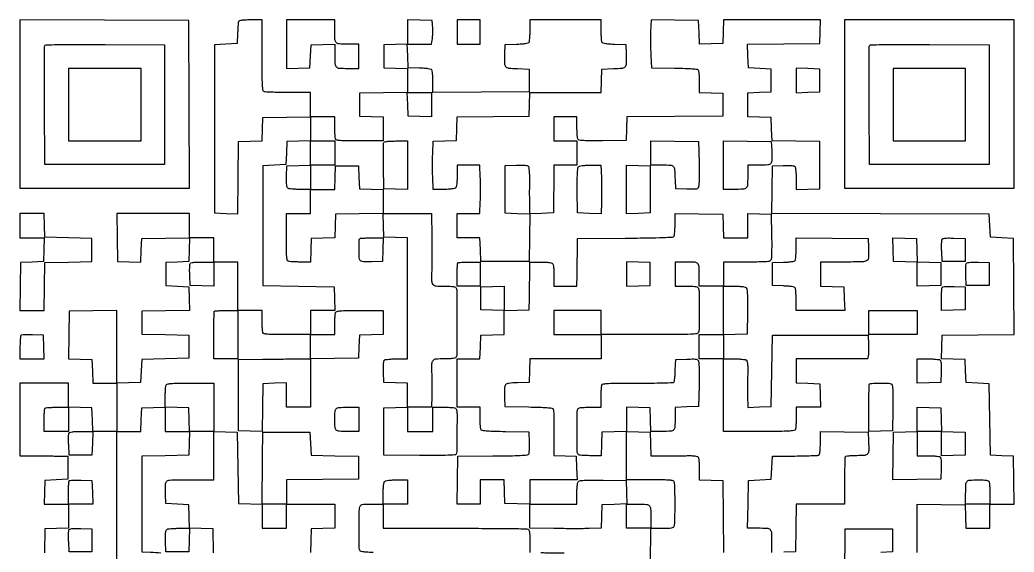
# Model space of a CAD drawing. Extents: x 156 to 936, y 95 to 969.
# Drawn here: x 156 to 936, y 551 to 969 of the extents above; entities that cross this region are included whole.
import ezdxf

# ---------------------------------------------------------------- set-up
doc = ezdxf.new("R2010")
doc.units = 0

msp = doc.modelspace()

# ---------------------------------------------------------------- linework, layer by layer
for points in [[(860, 551.031147), (860, 570.037639), (860, 589.044131), (878.75, 588.772065), (897.5, 588.5), (897.787526, 579.25), (898.075052, 570), (907.537526, 570), (917, 570), (917, 579.5), (917, 589), (926.496564, 589), (935.993128, 589), (935.746564, 607.75), (935.5, 626.5), (926.5, 627), (917.5, 627.5), (917, 655.5), (916.5, 683.5), (907.5, 684), (898.5, 684.5), (898, 693.5), (897.5, 702.5), (888.212977, 702.788016), (878.925954, 703.076031), (879.212977, 712.288016), (879.5, 721.5), (907.76201, 721.765594), (936.02402, 722.031187), (935.76201, 759.765594), (935.5, 797.5), (926.5, 798), (917.5, 798.5), (917, 807.5), (916.5, 816.5), (831.227955, 816.75562), (745.955911, 817.01124), (746.227955, 835.75562), (746.5, 854.5), (754.914347, 854.793098, -0.008519), (758.914541, 854.864234, -0.027159), (761.5815, 854.721251, -0.039341), (763.340297, 854.389362, -0.187221), (764.149034, 853.793098, -0.110544), (764.472502, 852.893389, -0.009485), (764.732898, 850.445387, -0.01216), (764.918962, 847.480966, -0.009129), (764.984687, 844.212474), (765, 835.924948), (774.25, 836.212474), (783.5, 836.5), (783.5, 855), (783.5, 873.5), (764.787236, 873.771928), (746.074471, 874.043857), (745.787236, 883.271928), (745.5, 892.5), (736.25, 892.787526), (727, 893.075052), (727, 902.5), (727, 911.924948), (736.25, 912.212474), (745.5, 912.5), (745.5, 921.5), (745.5, 930.5), (736.5, 931), (727.5, 931.5), (727.212681, 940.734363), (726.925362, 949.968727), (755.212681, 950.234363), (783.5, 950.5), (783.787526, 959.75), (784.075052, 969), (746.075052, 969), (708.075052, 969), (707.787526, 959.75), (707.5, 950.5), (698.288016, 950.212977), (689.076031, 949.925954), (688.788016, 959.212977), (688.5, 968.5), (669.819132, 968.771811), (651.138264, 969.043622), (650.819132, 959.771811, 0.006985), (650.732539, 955.535251, 0.004026), (650.74062, 950.43297, 0.004021), (650.831208, 945.309047, 0.006716), (651, 941), (651.5, 931.5), (669.455762, 931.226088, -0.003691), (677.909881, 931.034694, -0.01247), (683.426015, 930.731244, -0.01141), (687.222567, 930.339909, -0.223435), (688.190449, 929.726088, -0.112001), (688.497951, 928.864729, -0.008968), (688.745063, 926.447749, -0.011768), (688.922011, 923.522456, -0.008754), (688.984687, 920.287526), (689, 912.075052), (698.25, 911.787526), (707.5, 911.5), (707.5, 902.5), (707.5, 893.5), (669.787367, 893.238011), (632.074734, 892.976023), (631.787367, 883.738011), (631.5, 874.5), (613.073381, 874.226758, -0.003139), (603.874845, 874.14811, -0.013555), (598.410177, 874.283854, -0.01557), (594.873481, 874.578359, -0.226527), (593.838694, 875.226758, -0.110913), (593.51997, 876.114795, -0.009356), (593.263497, 878.549423, -0.012063), (593.080135, 881.497312, -0.009035), (593.015313, 884.75), (593, 893), (584, 893), (575, 893), (575, 883.5), (575, 874), (584, 874), (593, 874), (593, 864.5), (593, 855), (584, 855), (575, 855), (574.893608, 845.75, -0.000291), (574.842519, 841.521954, -0.000167), (574.776284, 836.426563, -0.000167), (574.70632, 831.30743, -0.000279), (574.643608, 827), (574.5, 817.5), (565.25, 817.212474), (556, 816.924948), (555.933947, 826.212474, -0.001235), (555.914573, 830.38581, -0.000774), (555.91152, 835.268664, -0.000777), (555.923423, 840.076769, -0.001418), (555.950355, 844, 0.009402), (555.91986, 847.349786, 0.012606), (555.758619, 850.382458, 0.009785), (555.512874, 852.884657, 0.116827), (555.181838, 853.791346, 0.186702), (554.340534, 854.39066, 0.036963), (552.485217, 854.720474, 0.025757), (549.669223, 854.862896, 0.007924), (545.41543, 854.791346), (536.5, 854.5), (536.5, 836), (536.5, 817.5), (546.271931, 817.213523), (556.043862, 816.927047), (555.771931, 798.213523), (555.5, 779.5), (536.5, 779.5), (517.5, 779.5), (517.212474, 788.75), (516.924948, 798), (507.962474, 798), (499, 798), (499, 807.5), (499, 817), (507.93138, 817), (516.86276, 817), (517.18138, 826.5, 0.005281), (517.280715, 830.82474, 0.003101), (517.312811, 836, 0.003101), (517.280715, 841.17526, 0.005281), (517.18138, 845.5), (516.86276, 855), (507.93138, 855), (499, 855), (499, 846.7, -0.011084), (498.92177, 843.171507, -0.020332), (498.677711, 840.306878, -0.021091), (498.310542, 838.139671, -0.144849), (497.8, 837.2, -0.144419), (496.86461, 836.690761, -0.021194), (494.714083, 836.32314, -0.020457), (491.877361, 836.078525, -0.011278), (488.39653, 836), (480.193059, 836), (479.84653, 845.5, -0.005726), (479.738415, 849.822252, -0.003373), (479.703223, 854.989347, -0.003373), (479.737724, 860.152997, -0.005761), (479.845294, 864.463735), (480.190588, 873.92747), (489.345294, 874.213735), (498.5, 874.5), (498.787321, 883.73449), (499.074641, 892.96898), (527.287321, 893.23449), (555.5, 893.5), (555.787526, 902.75), (556.075052, 912), (584, 912), (611.924948, 912), (612.212474, 921.25), (612.5, 930.5), (621.740334, 930.787398, 0.015844), (628.678762, 931.223546, 0.194277), (630.990355, 932.421808, 0.177046), (631.934395, 934.942653, 0.012739), (631.800912, 942.520917), (631.5, 949.5), (622.532999, 949.792098, -0.009786), (618.707636, 949.991711, -0.020298), (615.737125, 950.326695, -0.020215), (613.552989, 950.75425, -0.195149), (612.798312, 951.292098, -0.112618), (612.495093, 952.144238, -0.008743), (612.251635, 954.568616, -0.011595), (612.077158, 957.501991, -0.008591), (612.015313, 960.75), (612, 969), (584, 969), (556, 969), (555.984687, 960.75, -0.008591), (555.922842, 957.501991, -0.011595), (555.748365, 954.568616, -0.008743), (555.504907, 952.144238, -0.112618), (555.201688, 951.292098, -0.195149), (554.447011, 950.75425, -0.020215), (552.262875, 950.326695, -0.020298), (549.292364, 949.991711, -0.009786), (545.467001, 949.792098), (536.5, 949.5), (536.199088, 942.520917, 0.012739), (536.065605, 934.942653, 0.177046), (537.009645, 932.421808, 0.194277), (539.321238, 931.223546, 0.015844), (546.259666, 930.787398), (555.5, 930.5), (555.5, 921.5), (555.5, 912.5), (517.75, 912.237975), (480, 911.97595), (479.984687, 920.237975, 0.008579), (479.922843, 923.490592, 0.011582), (479.748365, 926.427851, 0.008726), (479.504918, 928.855499, 0.112662), (479.201688, 929.707902, 0.195149), (478.447011, 930.24575, 0.020215), (476.262875, 930.673305, 0.020298), (473.292364, 931.008289, 0.009786), (469.467001, 931.207902), (460.5, 931.5), (460.212474, 940.75), (459.924948, 950), (469.417161, 950), (478.909374, 950), (479.515505, 953.25, 0.028289), (479.728227, 954.905147, 0.009836), (479.852282, 957.307813, 0.009734), (479.885353, 959.964524, 0.011185), (479.810818, 962.5), (479.5, 968.5), (469.75, 968.786212), (460, 969.072424), (460, 959.573738), (460, 950.075052), (450.75, 949.787526), (441.5, 949.5), (441.5, 940.5), (441.5, 931.5), (450.75, 931.212474), (460, 930.924948), (460, 921.484539), (460, 912.044131), (441.25, 911.772065), (422.5, 911.5), (422.5, 902.5), (422.5, 893.5), (431.75, 893.212474), (441, 892.924948), (441, 883.462474), (441, 874), (422.606989, 874, -0.002472), (412.276552, 874.051073, -0.018295), (407.359559, 874.27975, -0.036273), (404.606822, 874.711497, -0.24904), (403.606989, 875.581787, -0.06844), (403.368926, 876.599719, -0.007317), (403.178303, 879.0249, -0.008902), (403.044385, 881.933927, -0.00705), (403, 885.081787), (403, 893), (393.5, 893), (384, 893), (384, 902.5), (384, 912), (366.25, 912.015313, -0.004142), (359.357884, 912.078348, -0.006226), (353.34902, 912.257952, -0.002807), (348.248363, 912.502701, -0.128765), (347.257302, 912.819817, -0.226452), (346.629724, 913.821706, -0.01301), (346.301177, 917.537444, -0.012818), (346.097716, 923.103471, -0.00334), (346.059906, 932.054504, 0.000357), (346.07339, 939.794857, 0.000323), (346.076449, 947.798823, 0.000323), (346.069926, 954.967202, 0.001033), (346.052605, 959.75), (346, 969), (336.968615, 969, 0.008016), (332.790152, 968.933009, 0.024764), (329.976619, 968.702973, 0.032567), (328.124042, 968.334747, 0.245965), (327.488341, 967.75, 0.062379), (327.299299, 966.905307, 0.004511), (327.092081, 964.517187, 0.006263), (326.905777, 961.655284, 0.004694), (326.769726, 958.5), (326.5, 950.5), (317.5, 950), (308.5, 949.5), (308.5, 883.5), (308.5, 817.5), (317.734363, 817.212681), (326.968727, 816.925362), (327.234363, 845.212681), (327.5, 873.5), (336.712964, 873.787036), (345.925929, 874.074071), (346.212964, 883.287036), (346.5, 892.5), (365.25, 892.772065), (384, 893.044131), (384, 883.559591), (384, 874.075052), (374.75, 873.787526), (365.5, 873.5), (365, 864.5), (364.5, 855.5), (355.5, 855), (346.5, 854.5), (346.5, 807.5), (346.5, 760.5), (374.5, 760), (402.5, 759.5), (402.787526, 750.25), (403.075052, 741), (393.537526, 741), (384, 741), (384, 731.5), (384, 722), (365.606989, 722, -0.002472), (355.276552, 722.051073, -0.018295), (350.359559, 722.27975, -0.036273), (347.606822, 722.711497, -0.24904), (346.606989, 723.581787, -0.06844), (346.368926, 724.599719, -0.007317), (346.178303, 727.0249, -0.008902), (346.044385, 729.933927, -0.00705), (346, 733.081787), (346, 741), (336.5, 741), (327, 741), (327, 760), (327, 779), (317.5, 779), (308, 779), (308, 788.5), (308, 798), (298.5, 798), (289, 798), (289, 807.5), (289, 817), (260.477935, 817), (231.955869, 817), (232.227935, 798.25), (232.5, 779.5), (241.711984, 779.212977), (250.923969, 778.925954), (251.211984, 788.212977), (251.5, 797.5), (270.28782, 797.772204), (289.075639, 798.044409), (288.78782, 788.772204), (288.5, 779.5), (279.5, 779), (270.5, 778.5), (270.5, 769.5), (270.5, 760.5), (279.5, 760), (288.5, 759.5), (288.787232, 750.272202), (289.074464, 741.044404), (270.287232, 740.772202), (251.5, 740.5), (251.5, 731.5), (251.5, 722.5), (270, 722), (288.5, 721.5), (288.5, 712.5), (288.5, 703.5), (270, 703), (251.5, 702.5), (251, 693.5), (250.5, 684.5), (241.25, 684.212474), (232, 683.924948), (232, 712.484539), (232, 741.044131), (213.25, 740.772065), (194.5, 740.5), (194.228074, 721.787816), (193.956148, 703.075632), (203.228074, 702.787816), (212.5, 702.5), (212.787526, 693.25), (213.075052, 684), (222.537526, 684), (232, 684), (232, 665), (232, 646), (222.537526, 646), (213.075052, 646), (212.787526, 655.25), (212.5, 664.5), (203.25, 664.787526), (194, 665.075052), (194, 674.537526), (194, 684), (175, 684), (156, 684), (156, 655.5), (156, 627), (165.25, 626.949908, -0.001257), (169.478044, 626.916383, -0.000722), (174.573438, 626.855807, -0.000722), (179.692564, 626.780162, -0.001205), (184, 626.699908), (193.5, 626.5), (193.5, 617.5), (193.5, 608.5), (184.5, 608), (175.5, 607.5), (175.212474, 598.25), (174.924948, 589), (184.462474, 589), (194, 589), (194, 579.537526), (194, 570.075052), (184.75, 569.787526), (175.5, 569.5), (175.228072, 550.787236)], [(232, 532), (232, 589), (232, 646), (241.462474, 646), (250.924948, 646), (251.212474, 655.25), (251.5, 664.5), (260.75, 664.787526), (270, 665.075052), (270, 672.955738, -0.006973), (270.043679, 676.087415, -0.008831), (270.175485, 678.97878, -0.007222), (270.363031, 681.388898, -0.068684), (270.597395, 682.393213, -0.251592), (271.587946, 683.247094, -0.034195), (274.388782, 683.670735, -0.017926), (279.346015, 683.898456, -0.002514), (289.597395, 683.95), (308, 683.95), (308, 665.012526), (308, 646.075052), (317.25, 645.787526), (326.5, 645.5), (327, 617.5), (327.5, 589.5), (336.75, 589.212474), (346, 588.924948), (346.077967, 597.712474, 0.000007), (346.119162, 602.362602, 0.000002), (346.183566, 609.646789, 0.000002), (346.256385, 617.889835, 0.000002), (346.327967, 626), (346.5, 645.5), (365, 645.5), (383.5, 645.5), (384, 636.5), (384.5, 627.5), (403, 627), (421.5, 626.5), (421.5, 617.5), (421.5, 608.5), (393.25, 608.234427), (365, 607.968853), (365, 598.484427), (365, 589), (384, 589), (403, 589), (403, 579.537526), (403, 570.075052), (393.75, 569.787526), (384.5, 569.5), (384.212474, 560.25), (383.924948, 551)], [(650.765573, 541.75), (651.031147, 570), (641.515573, 570), (632, 570), (632, 579.536212), (632, 589.072424), (622.25, 588.786212), (612.5, 588.5), (612.212964, 579.287036), (611.925929, 570.074071), (602.712964, 569.787036, -0.005993), (597.928287, 569.695352, -0.001836), (590.698496, 569.670038, -0.001837), (582.604232, 569.701165, -0.002011), (574.75, 569.791817), (556, 570.083634), (556, 579.505605), (556, 588.927576), (546.25, 589.213788), (536.5, 589.5), (536.212474, 598.75), (535.924948, 608), (526.462474, 608), (517, 608), (517, 598.5), (517, 589), (507.977935, 589), (498.955869, 589), (499.227935, 607.75), (499.5, 626.5), (526.949787, 626.764246, 0.002163), (540.339055, 626.951068, 0.00869), (548.51965, 627.24289, 0.006611), (554.111188, 627.613924, 0.232394), (555.20559, 628.264246, 0.119926), (555.510579, 629.128525, 0.010256), (555.699697, 631.486997, 0.013095), (555.794975, 634.345784, 0.009773), (555.755803, 637.5), (555.5, 645.5), (537.044584, 645.773353, -0.003561), (528.331725, 645.964479, -0.012194), (522.675066, 646.267063, -0.01105), (518.785498, 646.657029, -0.224357), (517.809897, 647.273353, -0.112125), (517.502227, 648.13586, -0.008919), (517.255038, 650.56311, -0.011731), (517.078012, 653.500649, -0.008719), (517.015313, 656.75), (517, 665), (508, 665), (499, 665), (499, 684), (499, 703), (507.962474, 703), (516.924948, 703), (517.212474, 712.25), (517.5, 721.5), (526.75, 721.787526), (536, 722.075052), (536, 731.5), (536, 740.924948), (526.75, 741.212474), (517.5, 741.5), (517.5, 750.5), (517.5, 759.5), (526.75, 759.787526), (536, 760.075052), (536, 750.501314), (536, 740.927576), (545.75, 741.213788), (555.5, 741.5), (555.698134, 750.5, 0.001399), (555.777851, 754.648335, 0.000771), (555.853302, 759.720313, 0.000769), (555.913969, 764.863499, 0.001235), (555.948134, 769.25), (556, 779), (564.3, 779, -0.011084), (567.828493, 778.92177, -0.020332), (570.693122, 778.677711, -0.021091), (572.860329, 778.310542, -0.144849), (573.8, 777.8, -0.144849), (574.310542, 776.860329, -0.021091), (574.677711, 774.693122, -0.020332), (574.92177, 771.828493, -0.011084), (575, 768.3), (575, 760), (584, 760), (593, 760), (593.128301, 768.75, 0.000217), (593.186183, 772.818216, 0.000115), (593.254662, 777.867188, 0.000114), (593.322381, 783.034696, 0.000177), (593.378301, 787.5), (593.5, 797.5), (630.948628, 797.76237, 0.001496), (649.528178, 797.948147, 0.006555), (660.504244, 798.234702, 0.004071), (668.039395, 798.591789, 0.241922), (669.183315, 799.26237, 0.111919), (669.493612, 800.131423, 0.008991), (669.742968, 802.566365, 0.011785), (669.921489, 805.513472, 0.008771), (669.984687, 808.772065), (670, 817.044131), (688.75, 816.772065), (707.5, 816.5), (707.787526, 807.25), (708.075052, 798), (717.537526, 798), (727, 798), (727, 807.537526), (727, 817.075052), (736.25, 816.787526), (745.5, 816.5), (745.747311, 800, -0.003089), (745.804442, 793.515654, -0.004245), (745.770293, 787.685937, -0.002751), (745.673199, 782.795503, -0.0501), (745.478259, 781.25, -0.199863), (744.547255, 779.946226, -0.110007), (742.667045, 779.287422, -0.027862), (738.684308, 779.039463, -0.001617), (726.480948, 779), (708, 779), (708, 769.5), (708, 760), (716.377555, 760, -0.009512), (720.305883, 759.925259, -0.026507), (723.051729, 759.674557, -0.036628), (724.932581, 759.259343, -0.14796), (725.901678, 758.618471, -0.151969), (726.43581, 757.323087, -0.010742), (726.704806, 753.372241, -0.01151), (726.83508, 747.824314, -0.00406), (726.774123, 739.868471), (726.5, 722.5), (717.25, 722.212474), (708, 721.924948), (708, 712.462474), (708, 703), (716.25, 702.984687, -0.009309), (719.505577, 702.918028, -0.012345), (722.46241, 702.72919, -0.00973), (724.903682, 702.464684, -0.10988), (725.813523, 702.136411, -0.187083), (726.427377, 701.304599, -0.036226), (726.793234, 699.437012, -0.025722), (726.989874, 696.616033, -0.008179), (726.99747, 692.401724, 0.001764), (726.95249, 688.322924, 0.001002), (726.92536, 683.386671, 0.001), (726.91794, 678.413774, 0.001651), (726.933947, 674.212474), (727, 664.924948), (736.25, 665.212474), (745.5, 665.5), (746, 693.5), (746.5, 721.5), (784, 721.5), (821.5, 721.5), (821.800912, 714.520917, -0.008627), (821.874264, 711.682454, -0.009416), (821.846004, 708.924858, -0.00895), (821.735265, 706.569348, -0.045288), (821.53186, 705.270917), (820.961896, 703), (792.980948, 703), (765, 703), (765, 693.537526), (765, 684.075052), (774.25, 683.787526), (783.5, 683.5), (783.787526, 674.25), (784.075052, 665), (774.537526, 665), (765, 665), (765, 657.081787, -0.00705), (764.955615, 653.933927, -0.008902), (764.821697, 651.0249, -0.007317), (764.631074, 648.599719, -0.06844), (764.393011, 647.581787, -0.273), (763.2442, 646.66906, -0.020733), (759.135087, 646.269618, -0.01238), (751.897163, 646.047441, -0.001482), (735.893011, 646), (708, 646), (708, 674.5), (708, 703), (698.5, 703), (689, 703), (689, 712.5), (689, 722), (698.5, 722), (708, 722), (708, 741), (708, 760), (698.5, 760), (689, 760), (689, 767.918213, 0.01141), (688.829247, 775.400012, 0.175208), (687.85745, 777.747254, 0.195511), (685.650479, 778.800362, 0.014768), (678.893011, 779), (670, 779), (670, 769.5), (670, 760), (678.932612, 760, -0.005946), (683.902283, 759.940901, -0.039795), (686.358449, 759.686197, -0.09525), (687.700788, 759.161217, -0.180457), (688.394928, 758.25, -0.071965), (688.853917, 755.217942, -0.00175), (688.897276, 741.027688, -0.001797), (688.840073, 726.865372, -0.069671), (688.379581, 723.75, -0.29841), (687.128796, 722.685883, -0.019866), (682.200666, 722.264924, -0.010468), (673.11802, 722.041899, -0.000904), (649.932612, 722), (612, 722), (612, 712.5), (612, 703), (584.037526, 703), (556.075052, 703), (555.787526, 693.75), (555.5, 684.5), (546.259666, 684.212602, 0.015844), (539.321238, 683.776454, 0.194277), (537.009645, 682.578192, 0.177046), (536.065605, 680.057347, 0.012739), (536.199088, 672.479083), (536.5, 665.5), (554.955416, 665.226647, -0.003577), (563.656836, 665.035489, -0.012145), (569.324437, 664.732506, -0.011016), (573.227899, 664.341926, -0.219553), (574.222476, 663.726647, -0.117059), (574.537785, 662.866818, -0.009968), (574.770634, 660.510328, -0.012767), (574.922257, 657.653547, -0.00954), (574.94879, 654.5, 0.001615), (574.920847, 650.742649, 0.000811), (574.908579, 645.997374, 0.000805), (574.911755, 641.09013, 0.001193), (574.931729, 636.788933), (575, 627.077866), (583.75, 626.788933), (592.5, 626.5), (592.787526, 617.25), (593.075052, 608), (574.537526, 608), (556, 608), (556, 598.5), (556, 589), (574.5, 589), (593, 589), (593, 597.377555, -0.009515), (593.074746, 601.304816, -0.026489), (593.325405, 604.050953, -0.036575), (593.74042, 605.932399, -0.14803), (594.380851, 606.901115, -0.152679), (595.6852, 607.436825, -0.010349), (599.738818, 607.704708, -0.011229), (605.433748, 607.834763, -0.003921), (613.630851, 607.773559), (631.5, 607.5), (631.787526, 598.25), (632.075052, 589), (640.930537, 589, -0.014889), (647.658129, 588.79962, -0.195866), (649.860252, 587.745668, -0.174757), (650.829682, 585.397656, -0.011384), (651, 577.918213), (651, 570), (659.893011, 570, 0.00673), (664.571713, 570.062976, 0.034532), (667.154102, 570.311531, 0.06988), (668.653872, 570.782907, 0.192406), (669.393011, 571.581787, 0.080274), (669.635232, 572.739764, 0.002791), (669.821697, 577.350875, 0.005143), (669.955916, 582.81755, 0.003565), (670, 589, 0.003565), (669.955916, 595.18245, 0.005143), (669.821697, 600.649125, 0.002791), (669.635232, 605.260236, 0.080274), (669.393011, 606.418213, 0.24904), (668.393178, 607.288503, 0.036273), (665.640441, 607.72025, 0.018295), (660.723448, 607.948927, 0.002472), (650.393011, 608), (632, 608), (632, 627.036212), (632, 646.072424), (622.25, 645.786212), (612.5, 645.5), (612.212474, 636.25), (611.924948, 627), (603.069463, 627, -0.007023), (598.515841, 627.063964, -0.032758), (595.903643, 627.30914, -0.062175), (594.357319, 627.759265, -0.201912), (593.633038, 628.513903, -0.090219), (593.117049, 631.2491, -0.001662), (593.070109, 646.006013, -0.001664), (593.121331, 660.762217, -0.090145), (593.638077, 663.499228, -0.204163), (594.36085, 664.245807, -0.060479), (595.922981, 664.691621, -0.032278), (598.552481, 664.935955, -0.007031), (603.106989, 665), (612, 665), (612, 672.918213, -0.007053), (612.044407, 676.066128, -0.008905), (612.178388, 678.975323, -0.007321), (612.369105, 681.400659, -0.06843), (612.60728, 682.41897, -0.272591), (613.752675, 683.330407, -0.02126), (617.802459, 683.725998, -0.012544), (624.949342, 683.938842, -0.001497), (640.772134, 683.965612, 0.002688), (651.393268, 684.008874, 0.004293), (660.466955, 684.172539, 0.001042), (668.378592, 684.399704, 0.190923), (669.120463, 684.720463, 0.160792), (669.445662, 685.366178, 0.007837), (669.765411, 687.774161, 0.012069), (670.035372, 690.693691, 0.008357), (670.205609, 694.005609), (670.5, 702.5), (679.221282, 702.788514, -0.00454), (684.727478, 702.920626, -0.056825), (686.798809, 702.715686, -0.168426), (687.861417, 702.070221, -0.112845), (688.506797, 700.788514, -0.053724), (688.718932, 699.219472, -0.003052), (688.821417, 694.325376, -0.004645), (688.853786, 688.487096, -0.003389), (688.785515, 682), (688.5, 665.5), (679.25, 665.212474), (670, 664.924948), (670, 657.044262, -0.011465), (669.829153, 649.594439, -0.175109), (668.859028, 647.251427, -0.195466), (666.656662, 646.199842, -0.014852), (659.930537, 646), (651.075052, 646), (650.787526, 655.25), (650.5, 664.5), (641.25, 664.787526), (632, 665.075052), (632, 655.575052), (632, 646.075052), (641.25, 645.787526), (650.5, 645.5), (650.787526, 636.25), (651.075052, 627), (660.287526, 626.903093, 0.002394), (664.458841, 626.879188, 0.001443), (669.404378, 626.8888, 0.001445), (674.318989, 626.926745, 0.002532), (678.386953, 626.990516, -0.00795), (682.663692, 627.011215, -0.026717), (685.456721, 626.830869, -0.039647), (687.277935, 626.467082, -0.18441), (688.12164, 625.837423, -0.109127), (688.455539, 624.915695, -0.010007), (688.724851, 622.480454, -0.012554), (688.916934, 619.530439, -0.009513), (688.984687, 616.287526), (689, 608.075052), (698.25, 607.787526), (707.5, 607.5), (707.765573, 579.25), (708.031147, 551)], [(307.772065, 550.75), (307.5, 569.5), (298.288016, 569.787023), (289.076031, 570.074046), (288.788016, 560.787023), (288.5, 551.5), (279.5, 551.5), (270.5, 551.5), (270.206902, 559.914347, -0.008519), (270.135766, 563.914541, -0.027159), (270.278749, 566.5815, -0.039341), (270.610638, 568.340297, -0.187221), (271.206902, 569.149034, -0.110544), (272.106611, 569.472502, -0.009485), (274.554613, 569.732898, -0.01216), (277.519034, 569.918962, -0.009129), (280.787526, 569.984687), (289.075052, 570), (288.787526, 579.25), (288.5, 588.5), (279.5, 589), (270.5, 589.5), (270.199088, 596.479083, -0.012422), (270.057933, 604.214198, -0.180078), (271.014264, 606.732474, -0.202597), (273.336868, 607.85941, -0.016297), (280.283591, 607.993956, 0.001591), (284.481493, 607.951794, 0.000931), (289.509867, 607.926657, 0.000931), (294.541436, 607.920241, 0.001582), (298.75, 607.936029), (308, 608), (308, 627), (308, 646), (298.537526, 646), (289.075052, 646), (288.787526, 636.75), (288.5, 627.5), (270, 627), (251.5, 626.5), (251.5, 589), (251.5, 551.5), (258.5, 551.245668, -0.009074), (266.47539, 550.810854, -0.165509)], [(746, 550.924948), (746, 559.855485, 0.014671), (745.800783, 566.643697, 0.195391), (744.747123, 568.855368, 0.17545), (742.397708, 569.829122, 0.011388), (734.896147, 570), (726.955869, 570), (727.227935, 588.75), (727.5, 607.5), (736.5, 608), (745.5, 608.5), (746, 617.5), (746.5, 626.5), (764, 626.739724, 0.00246), (770.796823, 626.86628, 0.003692), (776.726562, 627.049703, 0.001541), (781.794984, 627.259603, 0.080521), (782.75, 627.458339, 0.241159), (783.333935, 628.108677, 0.032006), (783.702259, 629.97963, 0.024557), (783.932703, 632.808441, 0.008045), (784, 636.99068), (784, 646.044131), (802.75, 645.772065), (821.5, 645.5), (821.800912, 638.520917, -0.012045), (821.945102, 630.932977, -0.169595), (821.047588, 628.404454, -0.207143), (818.842521, 627.241827, -0.019178), (812.539965, 627, 0.010525), (809.270247, 626.931167, 0.015724), (806.419636, 626.721147, 0.010668), (804.102428, 626.426865, 0.220882), (803.531343, 626.050714, 0.129805), (803.294608, 625.272778, 0.001646), (803.118185, 620.077883, 0.004683), (802.989577, 614.037652, 0.003037), (802.948712, 607.050714), (802.952773, 589), (783.998452, 589), (765.044131, 589), (764.772065, 570.25), (764.5, 551.5), (755.25, 551.212474)], [(433.094119, 550.965163, -0.012464), (427.58136, 551.268292, -0.011327), (423.785545, 551.658779, -0.226786), (422.832257, 552.271413, -0.136466), (422.229813, 554.348335, -0.001597), (422.11659, 568.739406, -0.003137), (422.138528, 582.437968, -0.057575), (422.671156, 586.75, -0.121742), (423.323918, 588.003187, -0.15478), (424.435708, 588.671396, -0.053774), (426.603016, 588.94726, -0.00479), (432.108408, 589), (441, 589), (441, 597.3, -0.011084), (441.07823, 600.828493, -0.020332), (441.322289, 603.693122, -0.021091), (441.689458, 605.860329, -0.144849), (442.2, 606.8, -0.144849), (443.139671, 607.310542, -0.021091), (445.306878, 607.677711, -0.020332), (448.171507, 607.92177, -0.011084), (451.7, 608), (460, 608), (460, 598.5), (460, 589), (450.5, 589), (441, 589), (441, 579.5), (441, 570), (496.918213, 570, -0.001015), (518.468538, 569.956232, -0.001623), (536.8751, 569.821697, -0.000296), (553.124638, 569.640548, -0.0889), (554.418213, 569.393011, -0.192406), (555.217093, 568.653872, -0.06988), (555.688469, 567.154102, -0.034532), (555.937024, 564.571713, -0.00673), (556, 559.893011), (556, 551)], [(564.75, 550.893608, -0.000248), (568.784503, 550.842549, -0.000137), (573.720312, 550.776284, -0.000136), (578.727313, 550.706331, -0.000218), (583, 550.643608)]]:
    msp.add_lwpolyline(points, format="xyb")
for points in [[(156, 903.007138), (156, 837), (222.50719, 837), (289.014379, 837), (288.75719, 902.75), (288.5, 968.5), (222.25, 968.757138), (156, 969.014276)], [(499, 959.5), (499, 950), (508, 950), (517, 950), (517, 959.5), (517, 969), (508, 969), (499, 969)], [(803, 903), (803, 837), (869.5, 837), (936, 837), (936, 903), (936, 969), (869.5, 969), (803, 969)], [(194, 902.5), (194, 874), (222.5, 874), (251, 874), (251, 902.5), (251, 931), (222.5, 931), (194, 931)], [(765, 921.5), (765, 911.924948), (774.25, 912.212474), (783.5, 912.5), (783.5, 921.5), (783.5, 930.5), (774.25, 930.787526), (765, 931.075052)], [(841, 902.5), (841, 874), (869.5, 874), (898, 874), (898, 902.5), (898, 931), (869.5, 931), (841, 931)], [(479, 902.462474), (479, 892.924948), (469.75, 893.212474), (460.5, 893.5), (460.212474, 902.75), (459.924948, 912), (469.462474, 912), (479, 912)], [(650.5, 836), (650.5, 817.5), (641.25, 817.212474), (632, 816.924948), (632, 836), (632, 855.075052), (641.25, 854.787526), (650.5, 854.5)], [(156, 807.5), (156, 798), (165.537526, 798), (175.075052, 798), (174.787526, 788.75), (174.5, 779.5), (165.5, 779), (156.5, 778.5), (156.227935, 759.75), (155.955869, 741), (165.455869, 741), (174.955869, 741), (175.227935, 759.75), (175.5, 778.5), (194, 779), (212.5, 779.5), (212.5, 788.5), (212.5, 797.5), (194, 798), (175.5, 798.5), (175.212474, 807.75), (174.924948, 817), (165.462474, 817), (156, 817)], [(859.787036, 788.287036), (860.074071, 779.074071), (869.287036, 778.787036), (878.5, 778.5), (878.5, 769.5), (878.5, 760.5), (869.25, 760.212474), (860, 759.924948), (860, 769.424948), (860, 778.924948), (850.75, 779.212474), (841.5, 779.5), (841.211971, 788.788029), (840.923942, 798.076058), (850.211971, 797.788029), (859.5, 797.5)], [(632, 769.5), (632, 759.924948), (641.25, 760.212474), (650.5, 760.5), (650.5, 769.5), (650.5, 778.5), (641.25, 778.787526), (632, 779.075052)], [(575, 731.5), (575, 722), (593.5, 722), (612, 722), (612, 731.5), (612, 741), (593.5, 741), (575, 741)], [(860, 731.5), (860, 722), (841, 722), (822, 722), (822, 731.5), (822, 741), (841, 741), (860, 741)], [(270, 655.537526), (270, 646), (279.537526, 646), (289.075052, 646), (288.787526, 655.25), (288.5, 664.5), (279.25, 664.787526), (270, 665.075052)], [(346, 579.5), (346, 570), (355.5, 570), (365, 570), (365, 579.5), (365, 589), (355.5, 589), (346, 589)]]:
    msp.add_lwpolyline(points, close=True)
for points in [[(365, 949.962474), (365, 930.924948), (374.25, 931.212474), (383.5, 931.5), (384, 940.5), (384.5, 949.5), (393.75, 949.787526), (403, 950.075052), (403, 942.119313, 0.01133), (403.170226, 934.607881, 0.174856), (404.141331, 932.255648, 0.19591), (406.348064, 931.200175, 0.014805), (413.106989, 931), (422, 931), (422, 940.5), (422, 950), (413.106989, 950, -0.014768), (406.349521, 950.199638, -0.195511), (404.14255, 951.252746, -0.175208), (403.170753, 953.599988, -0.01141), (403, 961.081787), (403, 969), (384, 969), (365, 969)], [(269.5, 902.5), (269.5, 855.5), (222.5, 855.5), (175.5, 855.5), (175.239372, 901.5, -0.000997), (175.174287, 919.225103, -0.001596), (175.197198, 934.357597, -0.000282), (175.267665, 947.72814, -0.090314), (175.461789, 948.759906, -0.301449), (176.45055, 949.464468, -0.003096), (185.402033, 949.70934, -0.005599), (198.68089, 949.841585, -0.001079), (222.722417, 949.759906), (269.5, 949.5)], [(916.5, 902.5), (916.5, 855.5), (869.5, 855.5), (822.5, 855.5), (822.239372, 901.5, -0.000997), (822.174287, 919.225103, -0.001596), (822.197198, 934.357597, -0.000282), (822.267665, 947.72814, -0.090314), (822.461789, 948.759906, -0.301449), (823.45055, 949.464468, -0.003096), (832.402033, 949.70934, -0.005599), (845.68089, 949.841585, -0.001079), (869.722417, 949.759906), (916.5, 949.5)], [(403, 864.5), (403, 855), (393.5, 855), (384, 855), (384, 845.5), (384, 836), (393.462474, 836), (402.924948, 836), (403.212474, 845.25), (403.5, 854.5), (412.5, 854.5), (421.5, 854.5), (422, 845.5), (422.5, 836.5), (431.75, 836.212474), (441, 835.924948), (441, 826.462474), (441, 817), (460, 817), (479, 817), (479.157197, 798.75, -0.001609), (479.198112, 791.166559, -0.001541), (479.191152, 783.472453, -0.001525), (479.143379, 776.682706, -0.005542), (479.052044, 772.368989, 0.011374), (478.974006, 764.161734, 0.167067), (479.935191, 761.481337, 0.207837), (482.261405, 760.253774, 0.018934), (488.960399, 760, -0.00733), (493.390206, 759.93506, -0.030959), (496.033755, 759.693254, -0.054623), (497.633562, 759.263811, -0.211314), (498.341569, 758.552268, -0.091367), (498.844656, 755.851735, -0.000591), (498.863481, 731.472619, -0.000592), (498.82466, 707.095923, -0.091159), (498.319419, 704.390009, -0.219714), (497.626806, 703.715937, -0.047995), (495.969597, 703.304484, -0.029279), (493.291321, 703.06575, -0.00759), (488.960399, 703, 0.018648), (482.262299, 702.750099, 0.207633), (479.949159, 701.533977, 0.166657), (478.986827, 698.873232, 0.011156), (479.032426, 690.655384, -0.003551), (479.110348, 686.902103, -0.001974), (479.154787, 682.325332, -0.001968), (479.163249, 677.692087, -0.003182), (479.129843, 673.75), (479, 665), (469.5, 665), (460, 665), (460, 655.5), (460, 646), (470, 646), (480, 646), (480, 655.5), (480, 665), (488.893011, 665, -0.007406), (493.299778, 664.934723, -0.029743), (495.982596, 664.695073, -0.050227), (497.626842, 664.277103, -0.217089), (498.327871, 663.587966, -0.091193), (498.894416, 660.552609, -0.002026), (498.873354, 645.60143, -0.001453), (498.745526, 630.322881, -0.136412), (498.134732, 628.218001, -0.242733), (497.032846, 627.55605, -0.00761), (491.62377, 627.288127, -0.008987), (483.470803, 627.155227, -0.001964), (469.43101, 627.233863), (441.5, 627.5), (441.5, 646), (441.5, 664.5), (450.75, 664.787526), (460, 665.075052), (460, 674.5), (460, 683.924948), (450.75, 684.212474), (441.5, 684.5), (441.206902, 692.914347, -0.008519), (441.135766, 696.914541, -0.027159), (441.278749, 699.5815, -0.039341), (441.610638, 701.340297, -0.187221), (442.206902, 702.149034, -0.110402), (443.105717, 702.472467, -0.00954), (445.54359, 702.732898, -0.012203), (448.495888, 702.918959, -0.00917), (451.75, 702.984687), (460, 703), (460, 750.462474), (460, 797.924948), (450.75, 798.212474), (441.5, 798.5), (441.212184, 807.771926), (440.924368, 817.043852), (422.212184, 816.771926), (403.5, 816.5), (403.212964, 807.287036), (402.925929, 798.074071), (393.712964, 797.787036), (384.5, 797.5), (384.212474, 788.25), (383.924948, 779), (376.044262, 779, -0.007082), (372.910777, 779.044388, -0.008933), (370.013877, 779.178303, -0.007357), (367.59865, 779.368953, -0.068336), (366.581787, 779.606989, -0.24904), (365.711497, 780.606822, -0.036273), (365.27975, 783.359559, -0.018295), (365.051073, 788.276552, -0.002472), (365, 798.606989), (365, 817), (374.5, 817), (384, 817), (384, 826.5), (384, 836), (375.75, 836.015313, -0.00917), (372.495888, 836.081041, -0.012203), (369.54359, 836.267102, -0.00954), (367.105717, 836.527533, -0.110402), (366.206902, 836.850966, -0.187221), (365.610638, 837.659703, -0.039341), (365.278749, 839.4185, -0.027159), (365.135766, 842.085459, -0.008519), (365.206902, 846.085653), (365.5, 854.5), (374.75, 854.787526), (384, 855.075052), (384, 864.537526), (384, 874), (393.5, 874), (403, 874)], [(460, 854.962474), (460, 835.924948), (450.75, 836.212474), (441.5, 836.5), (441.257563, 854, -0.002549), (441.198054, 860.796851, -0.003829), (441.221776, 866.726562, -0.001593), (441.297044, 871.79645, -0.084029), (441.476178, 872.75, -0.243945), (442.117553, 873.334331, -0.032366), (443.976038, 873.702636, -0.024699), (446.793241, 873.932867, -0.008039), (450.968615, 874), (460, 874)], [(688.785515, 857, -0.003389), (688.853786, 850.512904, -0.004645), (688.821417, 844.674624, -0.003052), (688.718932, 839.780528, -0.053724), (688.506797, 838.211486, -0.112845), (687.861417, 836.929779, -0.168426), (686.798809, 836.284314, -0.056825), (684.727478, 836.079374, -0.00454), (679.221282, 836.211486), (670.5, 836.5), (670.245668, 843.5, 0.009074), (669.810854, 851.47539, 0.165509), (668.832254, 853.785755, 0.199016), (666.706186, 854.810651, 0.014075), (659.980948, 855), (651, 855), (651, 864.522065), (651, 874.044131), (669.75, 873.772065), (688.5, 873.5)], [(745.800912, 866.520917, -0.012322), (745.941866, 858.88044, -0.176722), (745.009281, 856.372662, -0.202101), (742.732324, 855.227183, -0.01682), (735.980948, 855), (727, 855), (727, 846.106989, -0.014768), (726.800362, 839.349521, -0.195511), (725.747254, 837.14255, -0.175208), (723.400012, 836.170753, -0.01141), (715.918213, 836), (708, 836), (708, 855.022065), (708, 874.044131), (726.75, 873.772065), (745.5, 873.5)], [(612.183587, 845.075991, -0.004672), (612.284114, 840.614482, -0.002923), (612.322449, 835.390212, -0.002933), (612.299933, 830.24294, -0.005339), (612.211984, 826.038968), (611.923969, 816.925954), (602.711984, 817.212977), (593.5, 817.5), (593.285999, 834.940913, -0.004306), (593.257989, 842.601155, -0.010385), (593.403766, 848.266298, -0.008096), (593.668561, 852.484768, -0.154677), (594.158444, 853.690913, -0.155054), (595.082057, 854.28346, -0.031097), (597.022289, 854.677942, -0.024624), (599.781265, 854.924619, -0.009984), (603.556031, 855), (611.867173, 855)], [(440.787526, 788.75), (440.5, 779.5), (432.085653, 779.206902, -0.008519), (428.085459, 779.135766, -0.027159), (425.4185, 779.278749, -0.039341), (423.659703, 779.610638, -0.187221), (422.850966, 780.206902, -0.131906), (422.206577, 782.26788, -0.007493), (422.033407, 788.992136, -0.005877), (422.040216, 795.8478, -0.195602), (422.666667, 797.333333, -0.174822), (423.232541, 797.599219, -0.00583), (425.743315, 797.804167, -0.010438), (428.756615, 797.951668, -0.007009), (432.204192, 798), (441.075052, 798)], [(821.800912, 790.520917, -0.019865), (821.827655, 782.572324, -0.25447), (820.362043, 780.097794, -0.13093), (816.936116, 779.122541, -0.004239), (802.480948, 779), (784, 779), (784, 769.537526), (784, 760.075052), (793.25, 759.787526), (802.5, 759.5), (802.787526, 750.25), (803.075052, 741), (784.037526, 741), (765, 741), (764.984687, 749.25, 0.008579), (764.922928, 752.497876, 0.011582), (764.748704, 755.430835, 0.008725), (764.505619, 757.854929, 0.112667), (764.202843, 758.706033, 0.192561), (763.466763, 759.236162, 0.02067), (761.36687, 759.666992, 0.020911), (758.539342, 760.005667, 0.010674), (754.968156, 760.206033), (746.5, 760.5), (746.5, 769.5), (746.5, 778.5), (754.968156, 778.793967, 0.010674), (758.539342, 778.994333, 0.020911), (761.36687, 779.333008, 0.02067), (763.466763, 779.763838, 0.192561), (764.202843, 780.293967, 0.112724), (764.505633, 781.14541, 0.008703), (764.748704, 783.57374, 0.011565), (764.922929, 786.51173, 0.008563), (764.984687, 789.765573), (765, 798.031147), (793.25, 797.765573), (821.5, 797.5)], [(897.5, 788.5), (897.5, 779.5), (888.5, 779.5), (879.5, 779.5), (879.205027, 787.411609, -0.006757), (879.130652, 790.542211, -0.008847), (879.151984, 793.403842, -0.006825), (879.2445, 795.787219, -0.078651), (879.438673, 796.700781, -0.222283), (880.127059, 797.364206, -0.05328), (881.715903, 797.724548, -0.030281), (884.338027, 797.871594, -0.007113), (888.733647, 797.789171), (897.5, 797.5)], [(308, 769.462474), (308, 759.924948), (298.75, 760.212474), (289.5, 760.5), (289.205027, 768.411609, -0.006569), (289.129541, 771.539392, -0.008656), (289.147568, 774.392336, -0.006579), (289.235027, 776.7687, -0.079281), (289.423642, 777.661609, -0.228749), (290.106941, 778.304101, -0.041413), (291.854544, 778.698735, -0.027242), (294.620517, 778.933967, -0.007593), (298.968615, 779), (308, 779)], [(517, 769.5), (517, 760), (508, 760), (499, 760), (499, 768.833333, -0.007039), (499.048334, 772.266524, -0.010477), (499.195833, 775.267708, -0.005871), (499.400808, 777.76784, -0.174709), (499.666667, 778.333333, -0.173108), (500.226806, 778.598804, -0.006456), (502.585417, 778.804167, -0.011027), (505.425165, 778.951643, -0.007459), (508.666667, 779), (517, 779)], [(916.5, 769.5), (916.5, 760.5), (907.5, 760.5), (898.5, 760.5), (898.205027, 768.411609, -0.006757), (898.130652, 771.542211, -0.008847), (898.151984, 774.403842, -0.006825), (898.2445, 776.787219, -0.078651), (898.438673, 777.700781, -0.222283), (899.127059, 778.364206, -0.05328), (900.715903, 778.724548, -0.030281), (903.338027, 778.871594, -0.007113), (907.733647, 778.789171), (916.5, 778.5)], [(897.5, 750.5), (897.5, 741.5), (888.25, 741.212474), (879, 740.924948), (879, 749.795808, -0.007385), (879.050962, 753.245903, -0.010931), (879.206402, 756.267253, -0.006353), (879.422777, 758.777963, -0.173388), (879.702644, 759.369311, -0.179987), (880.290922, 759.638564, -0.007016), (882.709672, 759.781547, -0.011703), (885.626528, 759.84459, -0.007913), (888.952644, 759.785977), (897.5, 759.5)], [(327, 722), (327, 703), (317.5, 703), (308, 703), (308, 721.333333, -0.0034), (308.048122, 728.408987, -0.005368), (308.195833, 734.477083, -0.001621), (308.396742, 739.718151, -0.188134), (308.666667, 740.333333, -0.174709), (309.23216, 740.599192, -0.005871), (311.732292, 740.804167, -0.010477), (314.733476, 740.951666, -0.007039), (318.166667, 741), (327, 741)], [(441, 731.537526), (441, 722.075052), (431.75, 721.787526), (422.5, 721.5), (422, 712.5), (421.5, 703.5), (402.75, 703.227935), (384, 702.955869), (384, 683.977935), (384, 665), (374.5, 665), (365, 665), (365, 674.537526), (365, 684.075052), (355.75, 683.787526), (346.5, 683.5), (346.227798, 664.712768), (345.955596, 645.925536), (336.727798, 646.212768), (327.5, 646.5), (327.5, 674.5), (327.5, 702.5), (346.5, 702.706189, -0.000261), (354.452664, 702.78834, -0.00024), (362.635938, 702.864679, -0.000239), (369.936742, 702.925795, -0.000789), (374.75, 702.956189), (384, 703), (384, 712.5), (384, 722), (393.5, 722), (403, 722), (403, 729.918213, -0.00705), (403.044385, 733.066073, -0.008902), (403.178303, 735.9751, -0.007317), (403.368926, 738.400281, -0.06844), (403.606989, 739.418213, -0.24904), (404.606822, 740.288503, -0.036273), (407.359559, 740.72025, -0.018295), (412.276552, 740.948927, -0.002472), (422.606989, 741), (441, 741)], [(156.702644, 721.369311, 0.173269), (156.422807, 720.77838, 0.006396), (156.206402, 718.278277, 0.010972), (156.050964, 715.269043, 0.007416), (156, 711.833333), (156, 703), (165.537526, 703), (175.075052, 703), (174.787526, 712.25), (174.5, 721.5), (165.952644, 721.785977, 0.007913), (162.626528, 721.84459, 0.011703), (159.709672, 721.781547, 0.007016), (157.290922, 721.638564, 0.179987)], [(877.793098, 702.149034, -0.187221), (878.389362, 701.340297, -0.039341), (878.721251, 699.5815, -0.027159), (878.864234, 696.914541, -0.008519), (878.793098, 692.914347), (878.5, 684.5), (869.25, 684.212474), (860, 683.924948), (860, 693.462474), (860, 703), (868.25, 702.984687, -0.00917), (871.504112, 702.918959, -0.012203), (874.45641, 702.732898, -0.00954), (876.894283, 702.472467, -0.110402)], [(840.516463, 681.75, -0.053901), (840.724981, 680.202744, -0.002978), (840.824256, 675.314063, -0.004581), (840.854498, 669.484344, -0.003332), (840.785515, 663), (840.5, 646.5), (831.25, 646.212474), (822, 645.924948), (822, 664.295808, -0.003394), (822.048121, 671.38585, -0.005358), (822.195833, 677.46606, -0.001615), (822.396733, 682.718052, -0.188158), (822.666667, 683.333333, -0.173043), (823.226591, 683.598788, -0.00648), (825.57982, 683.804167, -0.011049), (828.413417, 683.951642, -0.007476), (831.647615, 684, -0.005365), (836.749885, 683.945247, -0.056809), (838.808872, 683.66567, -0.156008), (839.878622, 682.998004, -0.115926)], [(194, 655.5), (194, 646), (184.5, 646), (175, 646), (175, 654.833333, -0.007039), (175.048334, 658.266524, -0.010477), (175.195833, 661.267708, -0.005871), (175.400808, 663.76784, -0.174709), (175.666667, 664.333333, -0.174709), (176.23216, 664.599192, -0.005871), (178.732292, 664.804167, -0.010477), (181.733476, 664.951666, -0.007039), (185.166667, 665), (194, 665)], [(422, 655.5), (422, 646), (413.106989, 646, -0.013336), (406.429165, 646.178146, -0.177094), (404.202154, 647.129957, -0.190499), (403.197642, 649.264457, -0.015844), (403, 655.5, -0.015844), (403.197642, 661.735543, -0.190499), (404.202154, 663.870043, -0.177094), (406.429165, 664.821854, -0.013336), (413.106989, 665), (422, 665)], [(878.787036, 655.287036), (879.074071, 646.074071), (888.287036, 645.787036), (897.5, 645.5), (897.5, 636.5), (897.5, 627.5), (888.25, 627.212474), (879, 626.924948), (879, 636.462474), (879, 646), (869.5, 646), (860, 646), (860, 636.5), (860, 627), (868.25, 626.984687, -0.00917), (871.504112, 626.918959, -0.012203), (874.45641, 626.732898, -0.00954), (876.894283, 626.472467, -0.110402), (877.793098, 626.149034, -0.187221), (878.389362, 625.340297, -0.039341), (878.721251, 623.5815, -0.027159), (878.864234, 620.914541, -0.008519), (878.793098, 616.914347), (878.5, 608.5), (859.727853, 608.227853), (840.955707, 607.955707), (841.227853, 626.727853), (841.5, 645.5), (850.75, 645.787526), (860, 646.075052), (860, 655.575052), (860, 665.075052), (869.25, 664.787526), (878.5, 664.5)], [(212.787526, 636.75), (212.5, 627.5), (203.5, 627.5), (194.5, 627.5), (194.205027, 635.411609, -0.006569), (194.129541, 638.539392, -0.008656), (194.147568, 641.392336, -0.006579), (194.235027, 643.7687, -0.079281), (194.423642, 644.661609, -0.22904), (195.108114, 645.304492, -0.041271), (196.861635, 645.698947, -0.027152), (199.637843, 645.934049, -0.007548), (204.006141, 646), (213.075052, 646)], [(212.787526, 598.25), (213.075052, 589), (203.537526, 589), (194, 589), (194, 597.833333, -0.007416), (194.050964, 601.269043, -0.010972), (194.206402, 604.278277, -0.006396), (194.422807, 606.77838, -0.173269), (194.702644, 607.369311, -0.179987), (195.290922, 607.638564, -0.007016), (197.709672, 607.781547, -0.011703), (200.626528, 607.84459, -0.007913), (203.952644, 607.785977), (212.5, 607.5)], [(916.393011, 606.418213, -0.06844), (916.631074, 605.400281, -0.007317), (916.821697, 602.9751, -0.008902), (916.955615, 600.066073, -0.00705), (917, 596.918213), (917, 589), (907.5, 589), (898, 589), (898, 596.918213, -0.011011), (898.163873, 604.358591, -0.16771), (899.097177, 606.720139, -0.201251), (901.225197, 607.787494, -0.016928), (907.5, 608, -0.007489), (911.820122, 607.93529, -0.036534), (914.251766, 607.683962, -0.072682), (915.676577, 607.209997, -0.18666)], [(212.5, 560.5), (212.5, 551.5), (203.5, 551.5), (194.5, 551.5), (194.205027, 559.411609, -0.006757), (194.130652, 562.542211, -0.008847), (194.151984, 565.403842, -0.006825), (194.2445, 567.787219, -0.078651), (194.438673, 568.700781, -0.222283), (195.127059, 569.364206, -0.05328), (196.715903, 569.724548, -0.030281), (199.338027, 569.871594, -0.007113), (203.733647, 569.789171), (212.5, 569.5)]]:
    msp.add_lwpolyline(points, format="xyb", close=True)
msp.add_lwpolyline([(803.237975, 531.75), (803.5, 569.5), (822, 569.5), (840.5, 569.5), (840.5, 560.5), (840.5, 551.5), (831.5, 551)])

doc.saveas('drawing.dxf')
